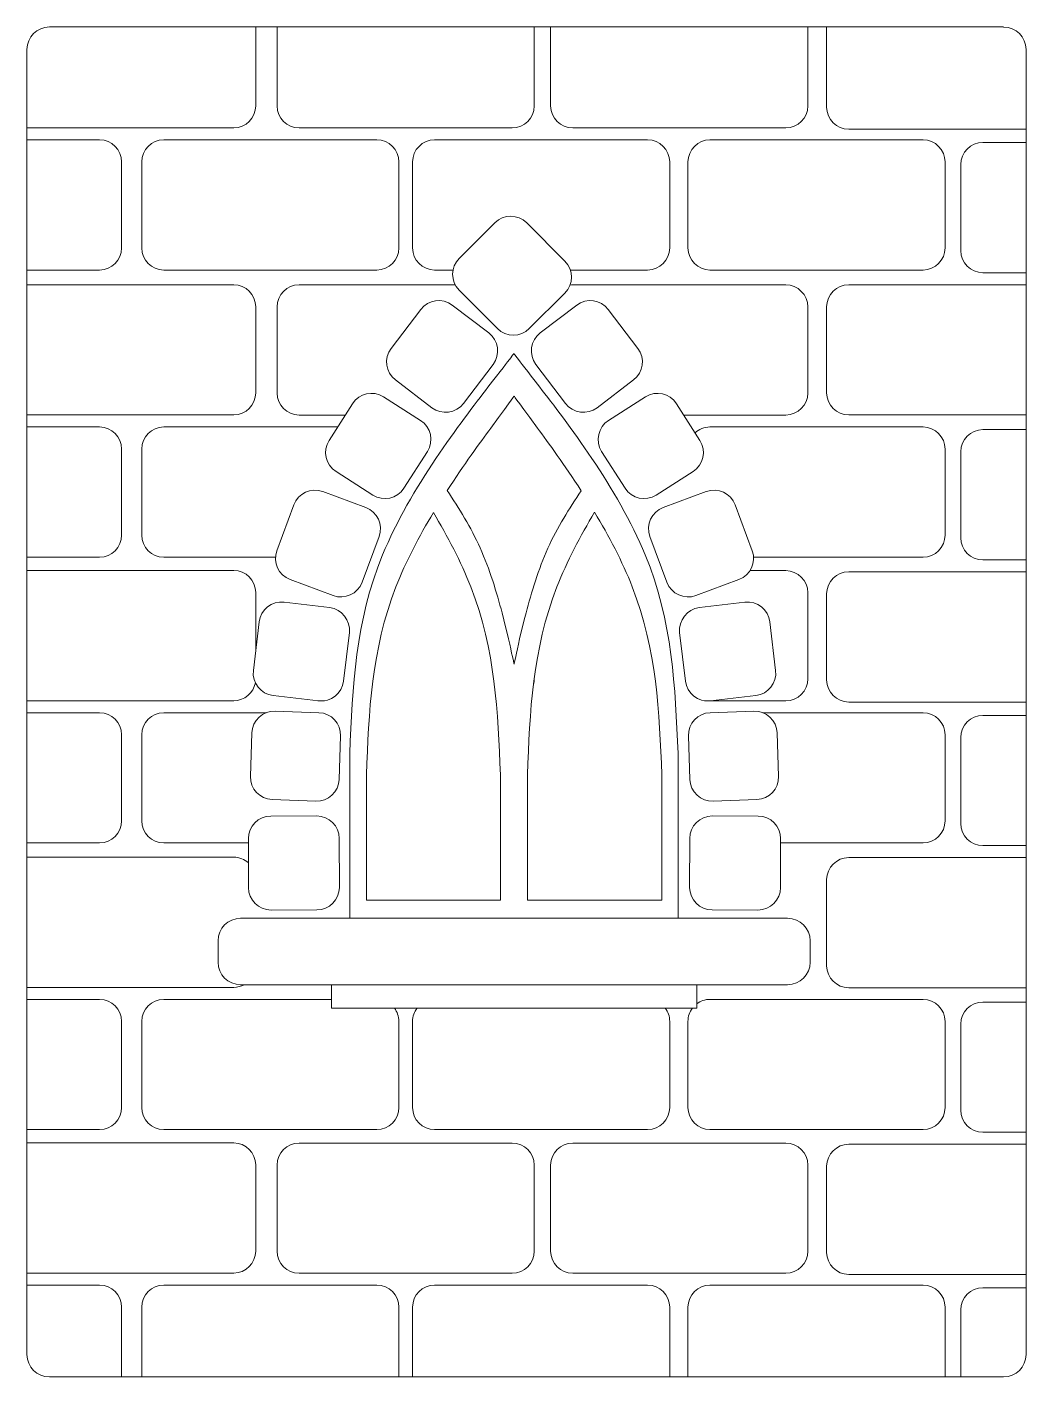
# Model space of a CAD drawing. Header units: millimetres. Extents: x -1420 to -489, y -454 to 898.
# Drawn here: x -770.2 to -548.1, y 289 to 589 of the extents above; entities that cross this region are included whole.
import ezdxf

# ---------------------------------------------------------------- set-up
doc = ezdxf.new("R2010")
doc.units = ezdxf.units.MM
doc.header["$MEASUREMENT"] = 0
doc.layers.add('Layer 1', color=7, linetype='Continuous')

msp = doc.modelspace()

# ---------------------------------------------------------------- linework, layer by layer
at = {"layer": 'Layer 1', "color": 1, "lineweight": 20}
for points, knots in [([(-553.1472, 588.9537), (-553.1472, 588.9537), (-765.1605, 588.9537), (-765.1605, 588.9537), (-765.1605, 588.9537), (-767.9143, 588.9537), (-770.1605, 586.7075), (-770.1605, 583.9537), (-770.1605, 583.9537), (-770.1605, 583.9537), (-770.1605, 293.9537), (-770.1605, 293.9537), (-770.1605, 293.9537), (-770.1605, 291.1998), (-767.9144, 288.9537), (-765.1605, 288.9537), (-765.1605, 288.9537), (-765.1605, 288.9537), (-553.1472, 288.9537), (-553.1472, 288.9537), (-553.1472, 288.9537), (-550.3933, 288.9537), (-548.1472, 291.1998), (-548.1472, 293.9537), (-548.1472, 293.9537), (-548.1472, 293.9537), (-548.1472, 583.9537), (-548.1472, 583.9537), (-548.1472, 583.9537), (-548.1472, 586.7076), (-550.3933, 588.9537), (-553.1472, 588.9537)], [0, 0, 0, 0, 0.11111111, 0.11111111, 0.11111111, 0.11111111, 0.22222222, 0.22222222, 0.22222222, 0.22222222, 0.33333333, 0.33333333, 0.33333333, 0.33333333, 0.44444444, 0.44444444, 0.44444444, 0.44444444, 0.55555556, 0.55555556, 0.55555556, 0.55555556, 0.66666667, 0.66666667, 0.66666667, 0.66666667, 0.77777778, 0.77777778, 0.77777778, 0.77777778, 1, 1, 1, 1]), ([(-676.7655, 485.9738), (-673.0925, 491.6522), (-669.5207, 496.5201), (-667.0873, 499.8364), (-667.0873, 499.8364), (-661.8855, 506.9257), (-661.8854, 506.9257), (-661.8854, 506.9257)], [0, 0, 0, 0, 0.33333333, 0.33333333, 0.33333333, 0.33333333, 1, 1, 1, 1]), ([(-647.0114, 485.915), (-650.6977, 491.6186), (-654.2858, 496.5087), (-656.7276, 499.8364), (-656.7276, 499.8364), (-661.9294, 506.9257), (-661.9295, 506.9257), (-661.9295, 506.9257)], [0, 0, 0, 0, 0.33333333, 0.33333333, 0.33333333, 0.33333333, 1, 1, 1, 1]), ([(-676.7654, 485.9738), (-674.1539, 481.9131), (-671.5422, 477.8524), (-669.4427, 473.1763), (-669.4427, 473.1763), (-667.3432, 468.5001), (-665.7557, 463.2083), (-664.5869, 458.7986), (-664.5869, 458.7986), (-663.4181, 454.3889), (-662.6679, 450.861), (-662.2929, 449.0971), (-662.2929, 449.0971), (-661.9178, 447.3332), (-661.9178, 447.3334), (-661.9178, 447.3334)], [0, 0, 0, 0, 0.2, 0.2, 0.2, 0.2, 0.4, 0.4, 0.4, 0.4, 0.6, 0.6, 0.6, 0.6, 1, 1, 1, 1]), ([(-647.0115, 485.915), (-649.6426, 481.8739), (-652.2738, 477.8328), (-654.3831, 473.1665), (-654.3831, 473.1665), (-656.4924, 468.5001), (-658.0799, 463.2083), (-659.2487, 458.7986), (-659.2487, 458.7986), (-660.4175, 454.3889), (-661.1677, 450.861), (-661.5427, 449.0971), (-661.5427, 449.0971), (-661.9178, 447.3332), (-661.9178, 447.3334), (-661.9178, 447.3334)], [0, 0, 0, 0, 0.2, 0.2, 0.2, 0.2, 0.4, 0.4, 0.4, 0.4, 0.6, 0.6, 0.6, 0.6, 1, 1, 1, 1]), ([(-694.735, 422.7357), (-694.1889, 436.6203), (-693.6427, 450.5048), (-688.1678, 464.5365), (-688.1678, 464.5365), (-685.9695, 470.1704), (-682.9766, 475.8281), (-679.845, 481.041)], [0, 0, 0, 0, 0.33333333, 0.33333333, 0.33333333, 0.33333333, 1, 1, 1, 1]), ([(-664.955, 422.7357), (-665.5011, 436.6203), (-666.0473, 450.5048), (-671.5222, 464.5365), (-671.5222, 464.5365), (-673.7205, 470.1704), (-676.7134, 475.8281), (-679.845, 481.041)], [0, 0, 0, 0, 0.33333333, 0.33333333, 0.33333333, 0.33333333, 1, 1, 1, 1]), ([(-658.955, 422.7357), (-658.4089, 436.6203), (-657.8627, 450.5048), (-652.3878, 464.5365), (-652.3878, 464.5365), (-650.1784, 470.1989), (-647.1663, 475.8854), (-644.0174, 481.1201)], [0, 0, 0, 0, 0.33333333, 0.33333333, 0.33333333, 0.33333333, 1, 1, 1, 1]), ([(-629.0799, 422.7357), (-629.626, 436.6203), (-630.1722, 450.5048), (-635.6471, 464.5365), (-635.6471, 464.5365), (-637.8564, 470.1989), (-640.8685, 475.8855), (-644.0174, 481.1201)], [0, 0, 0, 0, 0.33333333, 0.33333333, 0.33333333, 0.33333333, 1, 1, 1, 1])]:
    msp.add_open_spline(points, degree=3, knots=knots, dxfattribs=at)
at = {"layer": 'Layer 1', "lineweight": 20}
for points, knots in [([(-719.3271, 588.9536), (-719.3271, 588.9536), (-719.3271, 571.445), (-719.3271, 571.445), (-719.3271, 571.445), (-719.3271, 568.7462), (-721.5283, 566.545), (-724.2271, 566.545), (-724.2271, 566.545), (-724.2271, 566.545), (-770.1605, 566.545), (-770.1605, 566.545)], [0, 0, 0, 0, 0.25, 0.25, 0.25, 0.25, 0.5, 0.5, 0.5, 0.5, 1, 1, 1, 1]), ([(-657.4425, 588.9536), (-657.4425, 588.9536), (-657.4424, 571.4186), (-657.4424, 571.4186), (-657.4424, 571.4186), (-657.4424, 568.7198), (-659.6436, 566.5186), (-662.3424, 566.5186), (-662.3424, 566.5186), (-662.3424, 566.5186), (-709.6924, 566.5186), (-709.6924, 566.5186), (-709.6924, 566.5186), (-712.3912, 566.5186), (-714.5923, 568.7197), (-714.5924, 571.4185), (-714.5924, 571.4185), (-714.5924, 571.4185), (-714.5924, 588.9536), (-714.5924, 588.9536)], [0, 0, 0, 0, 0.16666667, 0.16666667, 0.16666667, 0.16666667, 0.33333333, 0.33333333, 0.33333333, 0.33333333, 0.5, 0.5, 0.5, 0.5, 0.66666667, 0.66666667, 0.66666667, 0.66666667, 1, 1, 1, 1]), ([(-596.6425, 588.9536), (-596.6425, 588.9536), (-596.6424, 571.4186), (-596.6424, 571.4186), (-596.6424, 571.4186), (-596.6424, 568.7198), (-598.8436, 566.5186), (-601.5424, 566.5186), (-601.5424, 566.5186), (-601.5424, 566.5186), (-648.8924, 566.5186), (-648.8924, 566.5186), (-648.8924, 566.5186), (-651.5912, 566.5186), (-653.7923, 568.7197), (-653.7924, 571.4185), (-653.7924, 571.4185), (-653.7924, 571.4185), (-653.7924, 588.9536), (-653.7924, 588.9536)], [0, 0, 0, 0, 0.16666667, 0.16666667, 0.16666667, 0.16666667, 0.33333333, 0.33333333, 0.33333333, 0.33333333, 0.5, 0.5, 0.5, 0.5, 0.66666667, 0.66666667, 0.66666667, 0.66666667, 1, 1, 1, 1]), ([(-548.1472, 566.2512), (-548.1472, 566.2512), (-587.5507, 566.2513), (-587.5507, 566.2513), (-587.5507, 566.2513), (-590.2495, 566.2513), (-592.4506, 568.4524), (-592.4507, 571.1512), (-592.4507, 571.1512), (-592.4507, 571.1512), (-592.4507, 588.9537), (-592.4507, 588.9537)], [0, 0, 0, 0, 0.25, 0.25, 0.25, 0.25, 0.5, 0.5, 0.5, 0.5, 1, 1, 1, 1]), ([(-770.1605, 563.8728), (-770.1605, 563.8728), (-754.0271, 563.8728), (-754.0271, 563.8728), (-754.0271, 563.8728), (-751.3283, 563.8728), (-749.1271, 561.6716), (-749.1271, 558.9728), (-749.1271, 558.9728), (-749.1271, 558.9728), (-749.1271, 539.845), (-749.1271, 539.845), (-749.1271, 539.845), (-749.1271, 537.1462), (-751.3283, 534.945), (-754.0271, 534.945), (-754.0271, 534.945), (-754.0271, 534.945), (-770.1605, 534.945), (-770.1605, 534.945)], [0, 0, 0, 0, 0.16666667, 0.16666667, 0.16666667, 0.16666667, 0.33333333, 0.33333333, 0.33333333, 0.33333333, 0.5, 0.5, 0.5, 0.5, 0.66666667, 0.66666667, 0.66666667, 0.66666667, 1, 1, 1, 1]), ([(-739.7771, 563.8728), (-739.7771, 563.8728), (-692.4271, 563.8728), (-692.4271, 563.8728), (-692.4271, 563.8728), (-689.7283, 563.8728), (-687.5271, 561.6716), (-687.5271, 558.9728), (-687.5271, 558.9728), (-687.5271, 558.9728), (-687.5271, 539.845), (-687.5271, 539.845), (-687.5271, 539.845), (-687.5271, 537.1462), (-689.7283, 534.945), (-692.4271, 534.945), (-692.4271, 534.945), (-692.4271, 534.945), (-739.7771, 534.945), (-739.7771, 534.945), (-739.7771, 534.945), (-742.4759, 534.945), (-744.677, 537.1461), (-744.6771, 539.8449), (-744.6771, 539.8449), (-744.6771, 539.8449), (-744.6771, 558.9728), (-744.6771, 558.9728), (-744.6771, 558.9728), (-744.6771, 561.6716), (-742.4759, 563.8728), (-739.7771, 563.8728)], [0, 0, 0, 0, 0.11111111, 0.11111111, 0.11111111, 0.11111111, 0.22222222, 0.22222222, 0.22222222, 0.22222222, 0.33333333, 0.33333333, 0.33333333, 0.33333333, 0.44444444, 0.44444444, 0.44444444, 0.44444444, 0.55555556, 0.55555556, 0.55555556, 0.55555556, 0.66666667, 0.66666667, 0.66666667, 0.66666667, 0.77777778, 0.77777778, 0.77777778, 0.77777778, 1, 1, 1, 1]), ([(-649.4, 534.945), (-649.4, 534.945), (-632.2271, 534.945), (-632.2271, 534.945), (-632.2271, 534.945), (-629.5283, 534.945), (-627.3271, 537.1462), (-627.3271, 539.845), (-627.3271, 539.845), (-627.3271, 539.845), (-627.3271, 558.9728), (-627.3271, 558.9728), (-627.3271, 558.9728), (-627.3271, 561.6716), (-629.5283, 563.8728), (-632.2271, 563.8728), (-632.2271, 563.8728), (-632.2271, 563.8728), (-679.5771, 563.8728), (-679.5771, 563.8728), (-679.5771, 563.8728), (-682.2759, 563.8728), (-684.4771, 561.6716), (-684.4771, 558.9728), (-684.4771, 558.9728), (-684.4771, 558.9728), (-684.4771, 539.8449), (-684.4771, 539.8449), (-684.4771, 539.8449), (-684.477, 537.1461), (-682.2759, 534.945), (-679.5771, 534.945), (-679.5771, 534.945), (-679.5771, 534.945), (-675.4779, 534.945), (-675.4779, 534.945)], [0, 0, 0, 0, 0.1, 0.1, 0.1, 0.1, 0.2, 0.2, 0.2, 0.2, 0.3, 0.3, 0.3, 0.3, 0.4, 0.4, 0.4, 0.4, 0.5, 0.5, 0.5, 0.5, 0.6, 0.6, 0.6, 0.6, 0.7, 0.7, 0.7, 0.7, 0.8, 0.8, 0.8, 0.8, 1, 1, 1, 1]), ([(-618.3771, 563.8728), (-618.3771, 563.8728), (-571.0271, 563.8728), (-571.0271, 563.8728), (-571.0271, 563.8728), (-568.3283, 563.8728), (-566.1271, 561.6716), (-566.1271, 558.9728), (-566.1271, 558.9728), (-566.1271, 558.9728), (-566.1271, 539.845), (-566.1271, 539.845), (-566.1271, 539.845), (-566.1271, 537.1462), (-568.3283, 534.945), (-571.0271, 534.945), (-571.0271, 534.945), (-571.0271, 534.945), (-618.3771, 534.945), (-618.3771, 534.945), (-618.3771, 534.945), (-621.0759, 534.945), (-623.277, 537.1461), (-623.2771, 539.8449), (-623.2771, 539.8449), (-623.2771, 539.8449), (-623.2771, 558.9728), (-623.2771, 558.9728), (-623.2771, 558.9728), (-623.2771, 561.6716), (-621.0759, 563.8728), (-618.3771, 563.8728)], [0, 0, 0, 0, 0.11111111, 0.11111111, 0.11111111, 0.11111111, 0.22222222, 0.22222222, 0.22222222, 0.22222222, 0.33333333, 0.33333333, 0.33333333, 0.33333333, 0.44444444, 0.44444444, 0.44444444, 0.44444444, 0.55555556, 0.55555556, 0.55555556, 0.55555556, 0.66666667, 0.66666667, 0.66666667, 0.66666667, 0.77777778, 0.77777778, 0.77777778, 0.77777778, 1, 1, 1, 1]), ([(-548.1472, 563.2791), (-548.1472, 563.2791), (-557.7507, 563.2791), (-557.7507, 563.2791), (-557.7507, 563.2791), (-560.4495, 563.2791), (-562.6507, 561.0779), (-562.6507, 558.3791), (-562.6507, 558.3791), (-562.6507, 558.3791), (-562.6507, 539.2512), (-562.6507, 539.2512), (-562.6507, 539.2512), (-562.6506, 536.5524), (-560.4495, 534.3513), (-557.7507, 534.3513), (-557.7507, 534.3513), (-557.7507, 534.3513), (-548.1472, 534.3513), (-548.1472, 534.3513)], [0, 0, 0, 0, 0.16666667, 0.16666667, 0.16666667, 0.16666667, 0.33333333, 0.33333333, 0.33333333, 0.33333333, 0.5, 0.5, 0.5, 0.5, 0.66666667, 0.66666667, 0.66666667, 0.66666667, 1, 1, 1, 1]), ([(-658.5339, 521.9329), (-658.5339, 521.9329), (-650.6137, 529.8331), (-650.6137, 529.8331), (-650.6137, 529.8331), (-648.6639, 531.7779), (-648.6599, 534.9543), (-650.6047, 536.9041), (-650.6047, 536.9041), (-650.6047, 536.9041), (-659.1108, 545.4319), (-659.1108, 545.4319), (-659.1108, 545.4319), (-661.0556, 547.3817), (-664.2322, 547.3857), (-666.1819, 545.4408), (-666.1819, 545.4408), (-666.1819, 545.4408), (-674.1021, 537.5406), (-674.1021, 537.5406), (-674.1021, 537.5406), (-676.0518, 535.5958), (-676.0558, 532.4194), (-674.111, 530.4696), (-674.111, 530.4696), (-674.111, 530.4696), (-665.6049, 521.9418), (-665.6049, 521.9418), (-665.6049, 521.9418), (-663.6601, 519.992), (-660.4837, 519.9881), (-658.5339, 521.9329)], [0, 0, 0, 0, 0.11111111, 0.11111111, 0.11111111, 0.11111111, 0.22222222, 0.22222222, 0.22222222, 0.22222222, 0.33333333, 0.33333333, 0.33333333, 0.33333333, 0.44444444, 0.44444444, 0.44444444, 0.44444444, 0.55555556, 0.55555556, 0.55555556, 0.55555556, 0.66666667, 0.66666667, 0.66666667, 0.66666667, 0.77777778, 0.77777778, 0.77777778, 0.77777778, 1, 1, 1, 1]), ([(-770.1605, 531.6728), (-770.1605, 531.6728), (-724.2271, 531.6728), (-724.2271, 531.6728), (-724.2271, 531.6728), (-721.5283, 531.6728), (-719.3271, 529.4716), (-719.3271, 526.7728), (-719.3271, 526.7728), (-719.3271, 526.7728), (-719.3271, 507.645), (-719.3271, 507.645), (-719.3271, 507.645), (-719.3271, 504.9462), (-721.5283, 502.745), (-724.2271, 502.745), (-724.2271, 502.745), (-724.2271, 502.745), (-770.1605, 502.745), (-770.1605, 502.745)], [0, 0, 0, 0, 0.16666667, 0.16666667, 0.16666667, 0.16666667, 0.33333333, 0.33333333, 0.33333333, 0.33333333, 0.5, 0.5, 0.5, 0.5, 0.66666667, 0.66666667, 0.66666667, 0.66666667, 1, 1, 1, 1]), ([(-674.982, 531.6464), (-674.982, 531.6464), (-709.6924, 531.6464), (-709.6924, 531.6464), (-709.6924, 531.6464), (-712.3912, 531.6464), (-714.5924, 529.4452), (-714.5924, 526.7464), (-714.5924, 526.7464), (-714.5924, 526.7464), (-714.5924, 507.6185), (-714.5924, 507.6185), (-714.5924, 507.6185), (-714.5923, 504.9197), (-712.3912, 502.7186), (-709.6924, 502.7186), (-709.6924, 502.7186), (-709.6924, 502.7186), (-699.4234, 502.7186), (-699.4234, 502.7186)], [0, 0, 0, 0, 0.16666667, 0.16666667, 0.16666667, 0.16666667, 0.33333333, 0.33333333, 0.33333333, 0.33333333, 0.5, 0.5, 0.5, 0.5, 0.66666667, 0.66666667, 0.66666667, 0.66666667, 1, 1, 1, 1]), ([(-624.2164, 502.7186), (-624.2164, 502.7186), (-601.5424, 502.7186), (-601.5424, 502.7186), (-601.5424, 502.7186), (-598.8436, 502.7186), (-596.6424, 504.9198), (-596.6424, 507.6186), (-596.6424, 507.6186), (-596.6424, 507.6186), (-596.6424, 526.7464), (-596.6424, 526.7464), (-596.6424, 526.7464), (-596.6424, 529.4452), (-598.8436, 531.6464), (-601.5424, 531.6464), (-601.5424, 531.6464), (-601.5424, 531.6464), (-648.8924, 531.6464), (-648.8924, 531.6464), (-648.8924, 531.6464), (-649.0864, 531.6464), (-649.2779, 531.635), (-649.4661, 531.6129)], [0, 0, 0, 0, 0.14285714, 0.14285714, 0.14285714, 0.14285714, 0.28571429, 0.28571429, 0.28571429, 0.28571429, 0.42857143, 0.42857143, 0.42857143, 0.42857143, 0.57142857, 0.57142857, 0.57142857, 0.57142857, 0.71428571, 0.71428571, 0.71428571, 0.71428571, 1, 1, 1, 1]), ([(-548.1472, 531.6791), (-548.1472, 531.6791), (-587.5507, 531.6791), (-587.5507, 531.6791), (-587.5507, 531.6791), (-590.2495, 531.6791), (-592.4507, 529.4779), (-592.4507, 526.7791), (-592.4507, 526.7791), (-592.4507, 526.7791), (-592.4507, 507.6512), (-592.4507, 507.6512), (-592.4507, 507.6512), (-592.4506, 504.9524), (-590.2495, 502.7513), (-587.5507, 502.7513), (-587.5507, 502.7513), (-587.5507, 502.7513), (-548.1472, 502.7513), (-548.1472, 502.7513)], [0, 0, 0, 0, 0.16666667, 0.16666667, 0.16666667, 0.16666667, 0.33333333, 0.33333333, 0.33333333, 0.33333333, 0.5, 0.5, 0.5, 0.5, 0.66666667, 0.66666667, 0.66666667, 0.66666667, 1, 1, 1, 1]), ([(-666.5854, 513.9698), (-666.5854, 513.9698), (-673.1624, 505.3153), (-673.1624, 505.3153), (-673.1624, 505.3153), (-674.8287, 503.1227), (-677.9759, 502.6935), (-680.1686, 504.3598), (-680.1686, 504.3598), (-680.1686, 504.3598), (-688.2844, 510.5274), (-688.2844, 510.5274), (-688.2844, 510.5274), (-690.477, 512.1937), (-690.9063, 515.341), (-689.24, 517.5336), (-689.24, 517.5336), (-689.24, 517.5336), (-682.6631, 526.188), (-682.6631, 526.188), (-682.6631, 526.188), (-680.9968, 528.3807), (-677.8494, 528.81), (-675.6568, 527.1436), (-675.6568, 527.1436), (-675.6568, 527.1436), (-667.541, 520.9759), (-667.541, 520.9759), (-667.541, 520.9759), (-665.3485, 519.3096), (-664.9192, 516.1624), (-666.5854, 513.9698)], [0, 0, 0, 0, 0.11111111, 0.11111111, 0.11111111, 0.11111111, 0.22222222, 0.22222222, 0.22222222, 0.22222222, 0.33333333, 0.33333333, 0.33333333, 0.33333333, 0.44444444, 0.44444444, 0.44444444, 0.44444444, 0.55555556, 0.55555556, 0.55555556, 0.55555556, 0.66666667, 0.66666667, 0.66666667, 0.66666667, 0.77777778, 0.77777778, 0.77777778, 0.77777778, 1, 1, 1, 1]), ([(-657.0542, 513.9698), (-657.0542, 513.9698), (-650.4772, 505.3153), (-650.4772, 505.3153), (-650.4772, 505.3153), (-648.8109, 503.1227), (-645.6637, 502.6935), (-643.471, 504.3598), (-643.471, 504.3598), (-643.471, 504.3598), (-635.3552, 510.5274), (-635.3552, 510.5274), (-635.3552, 510.5274), (-633.1626, 512.1937), (-632.7333, 515.341), (-634.3996, 517.5336), (-634.3996, 517.5336), (-634.3996, 517.5336), (-640.9765, 526.188), (-640.9765, 526.188), (-640.9765, 526.188), (-642.6428, 528.3807), (-645.7902, 528.81), (-647.9828, 527.1436), (-647.9828, 527.1436), (-647.9828, 527.1436), (-656.0986, 520.9759), (-656.0986, 520.9759), (-656.0986, 520.9759), (-658.2911, 519.3096), (-658.7204, 516.1624), (-657.0542, 513.9698)], [0, 0, 0, 0, 0.11111111, 0.11111111, 0.11111111, 0.11111111, 0.22222222, 0.22222222, 0.22222222, 0.22222222, 0.33333333, 0.33333333, 0.33333333, 0.33333333, 0.44444444, 0.44444444, 0.44444444, 0.44444444, 0.55555556, 0.55555556, 0.55555556, 0.55555556, 0.66666667, 0.66666667, 0.66666667, 0.66666667, 0.77777778, 0.77777778, 0.77777778, 0.77777778, 1, 1, 1, 1]), ([(-698.43, 427.5346), (-697.8232, 442.1905), (-697.2163, 456.8464), (-691.1331, 471.6576), (-691.1331, 471.6576), (-685.0499, 486.4689), (-673.4901, 501.4354), (-667.7103, 508.9186), (-667.7103, 508.9186), (-661.9305, 516.4018), (-661.9305, 516.4018), (-661.9305, 516.4018)], [0, 0, 0, 0, 0.25, 0.25, 0.25, 0.25, 0.5, 0.5, 0.5, 0.5, 1, 1, 1, 1]), ([(-625.4799, 427.5346), (-626.0867, 442.1905), (-626.6936, 456.8464), (-632.7768, 471.6576), (-632.7768, 471.6576), (-638.86, 486.4689), (-650.4198, 501.4354), (-656.1996, 508.9186), (-656.1996, 508.9186), (-661.9794, 516.4018), (-661.9794, 516.4018), (-661.9794, 516.4018)], [0, 0, 0, 0, 0.25, 0.25, 0.25, 0.25, 0.5, 0.5, 0.5, 0.5, 1, 1, 1, 1]), ([(-681.186, 494.6339), (-681.186, 494.6339), (-686.3833, 486.4774), (-686.3833, 486.4774), (-686.3833, 486.4774), (-687.8632, 484.1549), (-690.9644, 483.4676), (-693.2869, 484.9475), (-693.2869, 484.9475), (-693.2869, 484.9475), (-701.4883, 490.1734), (-701.4883, 490.1734), (-701.4883, 490.1734), (-703.8108, 491.6533), (-704.498, 494.7546), (-703.0181, 497.077), (-703.0181, 497.077), (-703.0181, 497.077), (-697.8209, 505.2334), (-697.8209, 505.2334), (-697.8209, 505.2334), (-696.3411, 507.5559), (-693.2398, 508.2432), (-690.9173, 506.7633), (-690.9173, 506.7633), (-690.9173, 506.7633), (-682.7159, 501.5374), (-682.7159, 501.5374), (-682.7159, 501.5374), (-680.3935, 500.0575), (-679.7062, 496.9564), (-681.186, 494.6339)], [0, 0, 0, 0, 0.11111111, 0.11111111, 0.11111111, 0.11111111, 0.22222222, 0.22222222, 0.22222222, 0.22222222, 0.33333333, 0.33333333, 0.33333333, 0.33333333, 0.44444444, 0.44444444, 0.44444444, 0.44444444, 0.55555556, 0.55555556, 0.55555556, 0.55555556, 0.66666667, 0.66666667, 0.66666667, 0.66666667, 0.77777778, 0.77777778, 0.77777778, 0.77777778, 1, 1, 1, 1]), ([(-642.4536, 494.6339), (-642.4536, 494.6339), (-637.2563, 486.4774), (-637.2563, 486.4774), (-637.2563, 486.4774), (-635.7764, 484.1549), (-632.6752, 483.4676), (-630.3527, 484.9475), (-630.3527, 484.9475), (-630.3527, 484.9475), (-622.1513, 490.1734), (-622.1513, 490.1734), (-622.1513, 490.1734), (-619.8288, 491.6533), (-619.1416, 494.7546), (-620.6215, 497.077), (-620.6215, 497.077), (-620.6215, 497.077), (-625.8187, 505.2334), (-625.8187, 505.2334), (-625.8187, 505.2334), (-627.2985, 507.5559), (-630.3998, 508.2432), (-632.7223, 506.7633), (-632.7223, 506.7633), (-632.7223, 506.7633), (-640.9237, 501.5374), (-640.9237, 501.5374), (-640.9237, 501.5374), (-643.2461, 500.0575), (-643.9334, 496.9564), (-642.4536, 494.6339)], [0, 0, 0, 0, 0.11111111, 0.11111111, 0.11111111, 0.11111111, 0.22222222, 0.22222222, 0.22222222, 0.22222222, 0.33333333, 0.33333333, 0.33333333, 0.33333333, 0.44444444, 0.44444444, 0.44444444, 0.44444444, 0.55555556, 0.55555556, 0.55555556, 0.55555556, 0.66666667, 0.66666667, 0.66666667, 0.66666667, 0.77777778, 0.77777778, 0.77777778, 0.77777778, 1, 1, 1, 1]), ([(-770.1605, 500.0728), (-770.1605, 500.0728), (-754.0271, 500.0728), (-754.0271, 500.0728), (-754.0271, 500.0728), (-751.3283, 500.0728), (-749.1271, 497.8716), (-749.1271, 495.1728), (-749.1271, 495.1728), (-749.1271, 495.1728), (-749.1271, 476.045), (-749.1271, 476.045), (-749.1271, 476.045), (-749.1271, 473.3462), (-751.3283, 471.145), (-754.0271, 471.145), (-754.0271, 471.145), (-754.0271, 471.145), (-770.1605, 471.145), (-770.1605, 471.145)], [0, 0, 0, 0, 0.16666667, 0.16666667, 0.16666667, 0.16666667, 0.33333333, 0.33333333, 0.33333333, 0.33333333, 0.5, 0.5, 0.5, 0.5, 0.66666667, 0.66666667, 0.66666667, 0.66666667, 1, 1, 1, 1]), ([(-701.1092, 500.0728), (-701.1092, 500.0728), (-739.7771, 500.0728), (-739.7771, 500.0728), (-739.7771, 500.0728), (-742.4759, 500.0728), (-744.6771, 497.8716), (-744.6771, 495.1728), (-744.6771, 495.1728), (-744.6771, 495.1728), (-744.6771, 476.0449), (-744.6771, 476.0449), (-744.6771, 476.0449), (-744.677, 473.3461), (-742.4759, 471.145), (-739.7771, 471.145), (-739.7771, 471.145), (-739.7771, 471.145), (-714.9453, 471.145), (-714.9453, 471.145)], [0, 0, 0, 0, 0.16666667, 0.16666667, 0.16666667, 0.16666667, 0.33333333, 0.33333333, 0.33333333, 0.33333333, 0.5, 0.5, 0.5, 0.5, 0.66666667, 0.66666667, 0.66666667, 0.66666667, 1, 1, 1, 1]), ([(-608.6944, 471.145), (-608.6944, 471.145), (-571.0271, 471.145), (-571.0271, 471.145), (-571.0271, 471.145), (-568.3283, 471.145), (-566.1271, 473.3462), (-566.1271, 476.045), (-566.1271, 476.045), (-566.1271, 476.045), (-566.1271, 495.1728), (-566.1271, 495.1728), (-566.1271, 495.1728), (-566.1271, 497.8716), (-568.3283, 500.0728), (-571.0271, 500.0728), (-571.0271, 500.0728), (-571.0271, 500.0728), (-618.3771, 500.0728), (-618.3771, 500.0728), (-618.3771, 500.0728), (-619.6571, 500.0728), (-620.8253, 499.5775), (-621.6996, 498.769)], [0, 0, 0, 0, 0.14285714, 0.14285714, 0.14285714, 0.14285714, 0.28571429, 0.28571429, 0.28571429, 0.28571429, 0.42857143, 0.42857143, 0.42857143, 0.42857143, 0.57142857, 0.57142857, 0.57142857, 0.57142857, 0.71428571, 0.71428571, 0.71428571, 0.71428571, 1, 1, 1, 1]), ([(-548.1472, 499.4791), (-548.1472, 499.4791), (-557.7507, 499.4791), (-557.7507, 499.4791), (-557.7507, 499.4791), (-560.4495, 499.4791), (-562.6507, 497.2779), (-562.6507, 494.5791), (-562.6507, 494.5791), (-562.6507, 494.5791), (-562.6507, 475.4512), (-562.6507, 475.4512), (-562.6507, 475.4512), (-562.6506, 472.7524), (-560.4495, 470.5513), (-557.7507, 470.5513), (-557.7507, 470.5513), (-557.7507, 470.5513), (-548.1472, 470.5513), (-548.1472, 470.5513)], [0, 0, 0, 0, 0.16666667, 0.16666667, 0.16666667, 0.16666667, 0.33333333, 0.33333333, 0.33333333, 0.33333333, 0.5, 0.5, 0.5, 0.5, 0.66666667, 0.66666667, 0.66666667, 0.66666667, 1, 1, 1, 1]), ([(-691.931, 475.7477), (-691.931, 475.7477), (-695.7083, 465.5551), (-695.7083, 465.5551), (-695.7083, 465.5551), (-696.6653, 462.9728), (-699.5518, 461.6473), (-702.1342, 462.6043), (-702.1342, 462.6043), (-702.1342, 462.6043), (-711.6924, 466.1464), (-711.6924, 466.1464), (-711.6924, 466.1464), (-714.2747, 467.1034), (-715.6003, 469.99), (-714.6433, 472.5723), (-714.6433, 472.5723), (-714.6433, 472.5723), (-710.8661, 482.7648), (-710.8661, 482.7648), (-710.8661, 482.7648), (-709.9091, 485.3472), (-707.0224, 486.6728), (-704.4401, 485.7158), (-704.4401, 485.7158), (-704.4401, 485.7158), (-694.8819, 482.1735), (-694.8819, 482.1735), (-694.8819, 482.1735), (-692.2997, 481.2165), (-690.9741, 478.33), (-691.931, 475.7477)], [0, 0, 0, 0, 0.11111111, 0.11111111, 0.11111111, 0.11111111, 0.22222222, 0.22222222, 0.22222222, 0.22222222, 0.33333333, 0.33333333, 0.33333333, 0.33333333, 0.44444444, 0.44444444, 0.44444444, 0.44444444, 0.55555556, 0.55555556, 0.55555556, 0.55555556, 0.66666667, 0.66666667, 0.66666667, 0.66666667, 0.77777778, 0.77777778, 0.77777778, 0.77777778, 1, 1, 1, 1]), ([(-631.7086, 475.7477), (-631.7086, 475.7477), (-627.9313, 465.5551), (-627.9313, 465.5551), (-627.9313, 465.5551), (-626.9743, 462.9728), (-624.0878, 461.6473), (-621.5054, 462.6043), (-621.5054, 462.6043), (-621.5054, 462.6043), (-611.9472, 466.1464), (-611.9472, 466.1464), (-611.9472, 466.1464), (-609.3649, 467.1034), (-608.0393, 469.99), (-608.9963, 472.5723), (-608.9963, 472.5723), (-608.9963, 472.5723), (-612.7735, 482.7648), (-612.7735, 482.7648), (-612.7735, 482.7648), (-613.7305, 485.3472), (-616.6172, 486.6728), (-619.1995, 485.7158), (-619.1995, 485.7158), (-619.1995, 485.7158), (-628.7577, 482.1735), (-628.7577, 482.1735), (-628.7577, 482.1735), (-631.3399, 481.2165), (-632.6655, 478.33), (-631.7086, 475.7477)], [0, 0, 0, 0, 0.11111111, 0.11111111, 0.11111111, 0.11111111, 0.22222222, 0.22222222, 0.22222222, 0.22222222, 0.33333333, 0.33333333, 0.33333333, 0.33333333, 0.44444444, 0.44444444, 0.44444444, 0.44444444, 0.55555556, 0.55555556, 0.55555556, 0.55555556, 0.66666667, 0.66666667, 0.66666667, 0.66666667, 0.77777778, 0.77777778, 0.77777778, 0.77777778, 1, 1, 1, 1]), ([(-719.3271, 450.3865), (-719.3271, 450.3865), (-719.3271, 463.2728), (-719.3271, 463.2728), (-719.3271, 463.2728), (-719.3271, 465.9716), (-721.5283, 468.1728), (-724.2271, 468.1728), (-724.2271, 468.1728), (-724.2271, 468.1728), (-770.1605, 468.1728), (-770.1605, 468.1728)], [0, 0, 0, 0, 0.25, 0.25, 0.25, 0.25, 0.5, 0.5, 0.5, 0.5, 1, 1, 1, 1]), ([(-619.6032, 439.2186), (-619.6032, 439.2186), (-601.5424, 439.2186), (-601.5424, 439.2186), (-601.5424, 439.2186), (-598.8436, 439.2186), (-596.6424, 441.4198), (-596.6424, 444.1186), (-596.6424, 444.1186), (-596.6424, 444.1186), (-596.6424, 463.2464), (-596.6424, 463.2464), (-596.6424, 463.2464), (-596.6424, 465.9452), (-598.8436, 468.1464), (-601.5424, 468.1464), (-601.5424, 468.1464), (-601.5424, 468.1464), (-609.4731, 468.1463), (-609.4731, 468.1463)], [0, 0, 0, 0, 0.16666667, 0.16666667, 0.16666667, 0.16666667, 0.33333333, 0.33333333, 0.33333333, 0.33333333, 0.5, 0.5, 0.5, 0.5, 0.66666667, 0.66666667, 0.66666667, 0.66666667, 1, 1, 1, 1]), ([(-548.1472, 467.8791), (-548.1472, 467.8791), (-587.5507, 467.8791), (-587.5507, 467.8791), (-587.5507, 467.8791), (-590.2495, 467.8791), (-592.4507, 465.6779), (-592.4507, 462.9791), (-592.4507, 462.9791), (-592.4507, 462.9791), (-592.4507, 443.8512), (-592.4507, 443.8512), (-592.4507, 443.8512), (-592.4506, 441.1524), (-590.2495, 438.9513), (-587.5507, 438.9513), (-587.5507, 438.9513), (-587.5507, 438.9513), (-548.1472, 438.9513), (-548.1472, 438.9513)], [0, 0, 0, 0, 0.16666667, 0.16666667, 0.16666667, 0.16666667, 0.33333333, 0.33333333, 0.33333333, 0.33333333, 0.5, 0.5, 0.5, 0.5, 0.66666667, 0.66666667, 0.66666667, 0.66666667, 1, 1, 1, 1]), ([(-698.5236, 454.3757), (-698.5236, 454.3757), (-699.796, 443.5804), (-699.796, 443.5804), (-699.796, 443.5804), (-700.1184, 440.8455), (-702.6119, 438.8779), (-705.347, 439.2002), (-705.347, 439.2002), (-705.347, 439.2002), (-715.4703, 440.3934), (-715.4703, 440.3934), (-715.4703, 440.3934), (-718.2053, 440.7157), (-720.1731, 443.2093), (-719.8507, 445.9443), (-719.8507, 445.9443), (-719.8507, 445.9443), (-718.5783, 456.7394), (-718.5783, 456.7394), (-718.5783, 456.7394), (-718.256, 459.4745), (-715.7623, 461.4423), (-713.0273, 461.1198), (-713.0273, 461.1198), (-713.0273, 461.1198), (-702.9039, 459.9266), (-702.9039, 459.9266), (-702.9039, 459.9266), (-700.169, 459.6041), (-698.2013, 457.1107), (-698.5236, 454.3757)], [0, 0, 0, 0, 0.11111111, 0.11111111, 0.11111111, 0.11111111, 0.22222222, 0.22222222, 0.22222222, 0.22222222, 0.33333333, 0.33333333, 0.33333333, 0.33333333, 0.44444444, 0.44444444, 0.44444444, 0.44444444, 0.55555556, 0.55555556, 0.55555556, 0.55555556, 0.66666667, 0.66666667, 0.66666667, 0.66666667, 0.77777778, 0.77777778, 0.77777778, 0.77777778, 1, 1, 1, 1]), ([(-625.116, 454.3757), (-625.116, 454.3757), (-623.8436, 443.5804), (-623.8436, 443.5804), (-623.8436, 443.5804), (-623.5212, 440.8455), (-621.0277, 438.8779), (-618.2926, 439.2002), (-618.2926, 439.2002), (-618.2926, 439.2002), (-608.1693, 440.3934), (-608.1693, 440.3934), (-608.1693, 440.3934), (-605.4343, 440.7157), (-603.4665, 443.2093), (-603.7889, 445.9443), (-603.7889, 445.9443), (-603.7889, 445.9443), (-605.0613, 456.7394), (-605.0613, 456.7394), (-605.0613, 456.7394), (-605.3836, 459.4745), (-607.8773, 461.4423), (-610.6123, 461.1198), (-610.6123, 461.1198), (-610.6123, 461.1198), (-620.7357, 459.9266), (-620.7357, 459.9266), (-620.7357, 459.9266), (-623.4706, 459.6041), (-625.4383, 457.1107), (-625.116, 454.3757)], [0, 0, 0, 0, 0.11111111, 0.11111111, 0.11111111, 0.11111111, 0.22222222, 0.22222222, 0.22222222, 0.22222222, 0.33333333, 0.33333333, 0.33333333, 0.33333333, 0.44444444, 0.44444444, 0.44444444, 0.44444444, 0.55555556, 0.55555556, 0.55555556, 0.55555556, 0.66666667, 0.66666667, 0.66666667, 0.66666667, 0.77777778, 0.77777778, 0.77777778, 0.77777778, 1, 1, 1, 1]), ([(-657.612, 442.8401), (-657.5014, 443.2478), (-657.4424, 443.6766), (-657.4424, 444.1186), (-657.4424, 444.1186), (-657.4424, 444.1186), (-657.4424, 444.1743), (-657.4424, 444.1743)], [0, 0, 0, 0, 0.33333333, 0.33333333, 0.33333333, 0.33333333, 1, 1, 1, 1]), ([(-770.1605, 439.245), (-770.1605, 439.245), (-724.2271, 439.245), (-724.2271, 439.245), (-724.2271, 439.245), (-721.8374, 439.245), (-719.8376, 440.9712), (-719.4111, 443.2402)], [0, 0, 0, 0, 0.33333333, 0.33333333, 0.33333333, 0.33333333, 1, 1, 1, 1]), ([(-770.1605, 407.645), (-770.1605, 407.645), (-754.0271, 407.645), (-754.0271, 407.645), (-754.0271, 407.645), (-751.3283, 407.645), (-749.1271, 409.8462), (-749.1271, 412.545), (-749.1271, 412.545), (-749.1271, 412.545), (-749.1271, 431.6728), (-749.1271, 431.6728), (-749.1271, 431.6728), (-749.1271, 434.3716), (-751.3283, 436.5728), (-754.0271, 436.5728), (-754.0271, 436.5728), (-754.0271, 436.5728), (-770.1605, 436.5728), (-770.1605, 436.5728)], [0, 0, 0, 0, 0.16666667, 0.16666667, 0.16666667, 0.16666667, 0.33333333, 0.33333333, 0.33333333, 0.33333333, 0.5, 0.5, 0.5, 0.5, 0.66666667, 0.66666667, 0.66666667, 0.66666667, 1, 1, 1, 1]), ([(-717.0212, 436.5728), (-717.0212, 436.5728), (-739.7771, 436.5728), (-739.7771, 436.5728), (-739.7771, 436.5728), (-742.4759, 436.5728), (-744.6771, 434.3716), (-744.6771, 431.6728), (-744.6771, 431.6728), (-744.6771, 431.6728), (-744.6771, 412.5449), (-744.6771, 412.5449), (-744.6771, 412.5449), (-744.677, 409.8461), (-742.4759, 407.645), (-739.7771, 407.645), (-739.7771, 407.645), (-739.7771, 407.645), (-720.961, 407.645), (-720.961, 407.645)], [0, 0, 0, 0, 0.16666667, 0.16666667, 0.16666667, 0.16666667, 0.33333333, 0.33333333, 0.33333333, 0.33333333, 0.5, 0.5, 0.5, 0.5, 0.66666667, 0.66666667, 0.66666667, 0.66666667, 1, 1, 1, 1]), ([(-700.4636, 431.4107), (-700.4636, 431.4107), (-700.8018, 421.745), (-700.8018, 421.745), (-700.8018, 421.745), (-700.8981, 418.9928), (-703.2213, 416.8265), (-705.9735, 416.9228), (-705.9735, 416.9228), (-705.9735, 416.9228), (-715.6924, 417.2628), (-715.6924, 417.2628), (-715.6924, 417.2628), (-718.4447, 417.3591), (-720.6109, 419.6825), (-720.5145, 422.4346), (-720.5145, 422.4346), (-720.5145, 422.4346), (-720.1764, 432.1002), (-720.1764, 432.1002), (-720.1764, 432.1002), (-720.0802, 434.8524), (-717.7569, 437.0187), (-715.0047, 436.9224), (-715.0047, 436.9224), (-715.0047, 436.9224), (-705.2858, 436.5824), (-705.2858, 436.5824), (-705.2858, 436.5824), (-702.5336, 436.486), (-700.3674, 434.1629), (-700.4636, 431.4107)], [0, 0, 0, 0, 0.11111111, 0.11111111, 0.11111111, 0.11111111, 0.22222222, 0.22222222, 0.22222222, 0.22222222, 0.33333333, 0.33333333, 0.33333333, 0.33333333, 0.44444444, 0.44444444, 0.44444444, 0.44444444, 0.55555556, 0.55555556, 0.55555556, 0.55555556, 0.66666667, 0.66666667, 0.66666667, 0.66666667, 0.77777778, 0.77777778, 0.77777778, 0.77777778, 1, 1, 1, 1]), ([(-623.176, 431.4107), (-623.176, 431.4107), (-622.8378, 421.745), (-622.8378, 421.745), (-622.8378, 421.745), (-622.7415, 418.9928), (-620.4183, 416.8265), (-617.6661, 416.9228), (-617.6661, 416.9228), (-617.6661, 416.9228), (-607.9472, 417.2628), (-607.9472, 417.2628), (-607.9472, 417.2628), (-605.1949, 417.3591), (-603.0287, 419.6825), (-603.1251, 422.4346), (-603.1251, 422.4346), (-603.1251, 422.4346), (-603.4632, 432.1002), (-603.4632, 432.1002), (-603.4632, 432.1002), (-603.5594, 434.8524), (-605.8827, 437.0187), (-608.6349, 436.9224), (-608.6349, 436.9224), (-608.6349, 436.9224), (-618.3538, 436.5824), (-618.3538, 436.5824), (-618.3538, 436.5824), (-621.106, 436.486), (-623.2722, 434.1629), (-623.176, 431.4107)], [0, 0, 0, 0, 0.11111111, 0.11111111, 0.11111111, 0.11111111, 0.22222222, 0.22222222, 0.22222222, 0.22222222, 0.33333333, 0.33333333, 0.33333333, 0.33333333, 0.44444444, 0.44444444, 0.44444444, 0.44444444, 0.55555556, 0.55555556, 0.55555556, 0.55555556, 0.66666667, 0.66666667, 0.66666667, 0.66666667, 0.77777778, 0.77777778, 0.77777778, 0.77777778, 1, 1, 1, 1]), ([(-602.6787, 407.645), (-602.6787, 407.645), (-571.0271, 407.645), (-571.0271, 407.645), (-571.0271, 407.645), (-568.3283, 407.645), (-566.1271, 409.8462), (-566.1271, 412.545), (-566.1271, 412.545), (-566.1271, 412.545), (-566.1271, 431.6728), (-566.1271, 431.6728), (-566.1271, 431.6728), (-566.1271, 434.3716), (-568.3283, 436.5728), (-571.0271, 436.5728), (-571.0271, 436.5728), (-571.0271, 436.5728), (-606.6186, 436.5728), (-606.6186, 436.5728)], [0, 0, 0, 0, 0.16666667, 0.16666667, 0.16666667, 0.16666667, 0.33333333, 0.33333333, 0.33333333, 0.33333333, 0.5, 0.5, 0.5, 0.5, 0.66666667, 0.66666667, 0.66666667, 0.66666667, 1, 1, 1, 1]), ([(-548.1472, 435.9791), (-548.1472, 435.9791), (-557.7507, 435.9791), (-557.7507, 435.9791), (-557.7507, 435.9791), (-560.4495, 435.9791), (-562.6507, 433.7779), (-562.6507, 431.0791), (-562.6507, 431.0791), (-562.6507, 431.0791), (-562.6507, 411.9512), (-562.6507, 411.9512), (-562.6507, 411.9512), (-562.6506, 409.2524), (-560.4495, 407.0513), (-557.7507, 407.0513), (-557.7507, 407.0513), (-557.7507, 407.0513), (-548.1472, 407.0513), (-548.1472, 407.0513)], [0, 0, 0, 0, 0.16666667, 0.16666667, 0.16666667, 0.16666667, 0.33333333, 0.33333333, 0.33333333, 0.33333333, 0.5, 0.5, 0.5, 0.5, 0.66666667, 0.66666667, 0.66666667, 0.66666667, 1, 1, 1, 1]), ([(-700.7698, 408.6354), (-700.7698, 408.6354), (-700.7443, 397.7654), (-700.7443, 397.7654), (-700.7443, 397.7654), (-700.7379, 395.0115), (-702.9787, 392.7603), (-705.7327, 392.7538), (-705.7327, 392.7538), (-705.7327, 392.7538), (-715.9261, 392.7299), (-715.9261, 392.7299), (-715.9261, 392.7299), (-718.68, 392.7235), (-720.9313, 394.9643), (-720.9377, 397.7182), (-720.9377, 397.7182), (-720.9377, 397.7182), (-720.9632, 408.5881), (-720.9632, 408.5881), (-720.9632, 408.5881), (-720.9697, 411.342), (-718.7288, 413.5935), (-715.9748, 413.5998), (-715.9748, 413.5998), (-715.9748, 413.5998), (-705.7814, 413.6236), (-705.7814, 413.6236), (-705.7814, 413.6236), (-703.0276, 413.6299), (-700.7763, 411.3892), (-700.7698, 408.6354)], [0, 0, 0, 0, 0.11111111, 0.11111111, 0.11111111, 0.11111111, 0.22222222, 0.22222222, 0.22222222, 0.22222222, 0.33333333, 0.33333333, 0.33333333, 0.33333333, 0.44444444, 0.44444444, 0.44444444, 0.44444444, 0.55555556, 0.55555556, 0.55555556, 0.55555556, 0.66666667, 0.66666667, 0.66666667, 0.66666667, 0.77777778, 0.77777778, 0.77777778, 0.77777778, 1, 1, 1, 1]), ([(-622.8698, 408.6354), (-622.8698, 408.6354), (-622.8953, 397.7654), (-622.8953, 397.7654), (-622.8953, 397.7654), (-622.9017, 395.0115), (-620.6609, 392.7603), (-617.9069, 392.7538), (-617.9069, 392.7538), (-617.9069, 392.7538), (-607.7135, 392.7299), (-607.7135, 392.7299), (-607.7135, 392.7299), (-604.9596, 392.7235), (-602.7083, 394.9643), (-602.7019, 397.7182), (-602.7019, 397.7182), (-602.7019, 397.7182), (-602.6764, 408.5881), (-602.6764, 408.5881), (-602.6764, 408.5881), (-602.6699, 411.342), (-604.9108, 413.5935), (-607.6648, 413.5998), (-607.6648, 413.5998), (-607.6648, 413.5998), (-617.8582, 413.6236), (-617.8582, 413.6236), (-617.8582, 413.6236), (-620.612, 413.6299), (-622.8633, 411.3892), (-622.8698, 408.6354)], [0, 0, 0, 0, 0.11111111, 0.11111111, 0.11111111, 0.11111111, 0.22222222, 0.22222222, 0.22222222, 0.22222222, 0.33333333, 0.33333333, 0.33333333, 0.33333333, 0.44444444, 0.44444444, 0.44444444, 0.44444444, 0.55555556, 0.55555556, 0.55555556, 0.55555556, 0.66666667, 0.66666667, 0.66666667, 0.66666667, 0.77777778, 0.77777778, 0.77777778, 0.77777778, 1, 1, 1, 1]), ([(-720.9506, 403.211), (-721.8197, 403.9946), (-722.9695, 404.4728), (-724.2271, 404.4728), (-724.2271, 404.4728), (-724.2271, 404.4728), (-770.1605, 404.4728), (-770.1605, 404.4728)], [0, 0, 0, 0, 0.33333333, 0.33333333, 0.33333333, 0.33333333, 1, 1, 1, 1]), ([(-548.1472, 404.3791), (-548.1472, 404.3791), (-587.5507, 404.3791), (-587.5507, 404.3791), (-587.5507, 404.3791), (-590.2495, 404.3791), (-592.4507, 402.1779), (-592.4507, 399.4791), (-592.4507, 399.4791), (-592.4507, 399.4791), (-592.4507, 380.3512), (-592.4507, 380.3512), (-592.4507, 380.3512), (-592.4506, 377.6524), (-590.2495, 375.4513), (-587.5507, 375.4513), (-587.5507, 375.4513), (-587.5507, 375.4513), (-548.1472, 375.4513), (-548.1472, 375.4513)], [0, 0, 0, 0, 0.16666667, 0.16666667, 0.16666667, 0.16666667, 0.33333333, 0.33333333, 0.33333333, 0.33333333, 0.5, 0.5, 0.5, 0.5, 0.66666667, 0.66666667, 0.66666667, 0.66666667, 1, 1, 1, 1]), ([(-722.7006, 390.8871), (-722.7006, 390.8871), (-601.1143, 390.8871), (-601.1143, 390.8871), (-601.1143, 390.8871), (-598.3604, 390.8871), (-596.1143, 388.641), (-596.1143, 385.8871), (-596.1143, 385.8871), (-596.1143, 385.8871), (-596.1143, 381.1259), (-596.1143, 381.1259), (-596.1143, 381.1259), (-596.1143, 378.372), (-598.3604, 376.126), (-601.1143, 376.126), (-601.1143, 376.126), (-601.1143, 376.126), (-722.7006, 376.1259), (-722.7006, 376.1259), (-722.7006, 376.1259), (-725.4545, 376.1259), (-727.7006, 378.372), (-727.7006, 381.1259), (-727.7006, 381.1259), (-727.7006, 381.1259), (-727.7006, 385.8871), (-727.7006, 385.8871), (-727.7006, 385.8871), (-727.7006, 388.641), (-725.4545, 390.8871), (-722.7006, 390.8871)], [0, 0, 0, 0, 0.11111111, 0.11111111, 0.11111111, 0.11111111, 0.22222222, 0.22222222, 0.22222222, 0.22222222, 0.33333333, 0.33333333, 0.33333333, 0.33333333, 0.44444444, 0.44444444, 0.44444444, 0.44444444, 0.55555556, 0.55555556, 0.55555556, 0.55555556, 0.66666667, 0.66666667, 0.66666667, 0.66666667, 0.77777778, 0.77777778, 0.77777778, 0.77777778, 1, 1, 1, 1]), ([(-770.1605, 375.545), (-770.1605, 375.545), (-724.2271, 375.545), (-724.2271, 375.545), (-724.2271, 375.545), (-723.3928, 375.545), (-722.6058, 375.7555), (-721.9169, 376.1259)], [0, 0, 0, 0, 0.33333333, 0.33333333, 0.33333333, 0.33333333, 1, 1, 1, 1]), ([(-770.1605, 372.8728), (-770.1605, 372.8728), (-754.0271, 372.8728), (-754.0271, 372.8728), (-754.0271, 372.8728), (-751.3283, 372.8728), (-749.1271, 370.6716), (-749.1271, 367.9728), (-749.1271, 367.9728), (-749.1271, 367.9728), (-749.1271, 348.845), (-749.1271, 348.845), (-749.1271, 348.845), (-749.1271, 346.1462), (-751.3283, 343.945), (-754.0271, 343.945), (-754.0271, 343.945), (-754.0271, 343.945), (-770.1605, 343.945), (-770.1605, 343.945)], [0, 0, 0, 0, 0.16666667, 0.16666667, 0.16666667, 0.16666667, 0.33333333, 0.33333333, 0.33333333, 0.33333333, 0.5, 0.5, 0.5, 0.5, 0.66666667, 0.66666667, 0.66666667, 0.66666667, 1, 1, 1, 1]), ([(-702.5211, 372.8728), (-702.5211, 372.8728), (-739.7771, 372.8728), (-739.7771, 372.8728), (-739.7771, 372.8728), (-742.4759, 372.8728), (-744.6771, 370.6716), (-744.6771, 367.9728), (-744.6771, 367.9728), (-744.6771, 367.9728), (-744.6771, 348.8449), (-744.6771, 348.8449), (-744.6771, 348.8449), (-744.677, 346.1461), (-742.4759, 343.945), (-739.7771, 343.945), (-739.7771, 343.945), (-739.7771, 343.945), (-692.4271, 343.945), (-692.4271, 343.945), (-692.4271, 343.945), (-689.7283, 343.945), (-687.5271, 346.1462), (-687.5271, 348.845), (-687.5271, 348.845), (-687.5271, 348.845), (-687.5271, 367.9728), (-687.5271, 367.9728), (-687.5271, 367.9728), (-687.5271, 369.0804), (-687.8979, 370.1045), (-688.5217, 370.9266)], [0, 0, 0, 0, 0.11111111, 0.11111111, 0.11111111, 0.11111111, 0.22222222, 0.22222222, 0.22222222, 0.22222222, 0.33333333, 0.33333333, 0.33333333, 0.33333333, 0.44444444, 0.44444444, 0.44444444, 0.44444444, 0.55555556, 0.55555556, 0.55555556, 0.55555556, 0.66666667, 0.66666667, 0.66666667, 0.66666667, 0.77777778, 0.77777778, 0.77777778, 0.77777778, 1, 1, 1, 1]), ([(-622.2824, 370.9267), (-622.9062, 370.1044), (-623.2771, 369.0805), (-623.2771, 367.9728), (-623.2771, 367.9728), (-623.2771, 367.9728), (-623.2771, 348.8449), (-623.2771, 348.8449), (-623.2771, 348.8449), (-623.277, 346.1461), (-621.0759, 343.945), (-618.3771, 343.945), (-618.3771, 343.945), (-618.3771, 343.945), (-571.0271, 343.945), (-571.0271, 343.945), (-571.0271, 343.945), (-568.3283, 343.945), (-566.1271, 346.1462), (-566.1271, 348.845), (-566.1271, 348.845), (-566.1271, 348.845), (-566.1271, 367.9728), (-566.1271, 367.9728), (-566.1271, 367.9728), (-566.1271, 370.6716), (-568.3283, 372.8728), (-571.0271, 372.8728), (-571.0271, 372.8728), (-571.0271, 372.8728), (-618.3771, 372.8728), (-618.3771, 372.8728), (-618.3771, 372.8728), (-619.4683, 372.8728), (-620.4782, 372.513), (-621.294, 371.9059)], [0, 0, 0, 0, 0.1, 0.1, 0.1, 0.1, 0.2, 0.2, 0.2, 0.2, 0.3, 0.3, 0.3, 0.3, 0.4, 0.4, 0.4, 0.4, 0.5, 0.5, 0.5, 0.5, 0.6, 0.6, 0.6, 0.6, 0.7, 0.7, 0.7, 0.7, 0.8, 0.8, 0.8, 0.8, 1, 1, 1, 1]), ([(-548.1472, 372.2791), (-548.1472, 372.2791), (-557.7507, 372.2791), (-557.7507, 372.2791), (-557.7507, 372.2791), (-560.4495, 372.2791), (-562.6507, 370.0779), (-562.6507, 367.3791), (-562.6507, 367.3791), (-562.6507, 367.3791), (-562.6507, 348.2512), (-562.6507, 348.2512), (-562.6507, 348.2512), (-562.6506, 345.5524), (-560.4495, 343.3513), (-557.7507, 343.3513), (-557.7507, 343.3513), (-557.7507, 343.3513), (-548.1472, 343.3513), (-548.1472, 343.3513)], [0, 0, 0, 0, 0.16666667, 0.16666667, 0.16666667, 0.16666667, 0.33333333, 0.33333333, 0.33333333, 0.33333333, 0.5, 0.5, 0.5, 0.5, 0.66666667, 0.66666667, 0.66666667, 0.66666667, 1, 1, 1, 1]), ([(-628.3217, 370.9266), (-627.6979, 370.1045), (-627.3271, 369.0804), (-627.3271, 367.9728), (-627.3271, 367.9728), (-627.3271, 367.9728), (-627.3271, 348.845), (-627.3271, 348.845), (-627.3271, 348.845), (-627.3271, 346.1462), (-629.5283, 343.945), (-632.2271, 343.945), (-632.2271, 343.945), (-632.2271, 343.945), (-679.5771, 343.945), (-679.5771, 343.945), (-679.5771, 343.945), (-682.2759, 343.945), (-684.477, 346.1461), (-684.4771, 348.8449), (-684.4771, 348.8449), (-684.4771, 348.8449), (-684.4771, 367.9728), (-684.4771, 367.9728), (-684.4771, 367.9728), (-684.4771, 369.0805), (-684.1063, 370.1045), (-683.4825, 370.9266)], [0, 0, 0, 0, 0.125, 0.125, 0.125, 0.125, 0.25, 0.25, 0.25, 0.25, 0.375, 0.375, 0.375, 0.375, 0.5, 0.5, 0.5, 0.5, 0.625, 0.625, 0.625, 0.625, 0.75, 0.75, 0.75, 0.75, 1, 1, 1, 1]), ([(-770.1605, 340.9728), (-770.1605, 340.9728), (-724.2271, 340.9728), (-724.2271, 340.9728), (-724.2271, 340.9728), (-721.5283, 340.9728), (-719.3271, 338.7716), (-719.3271, 336.0728), (-719.3271, 336.0728), (-719.3271, 336.0728), (-719.3271, 316.945), (-719.3271, 316.945), (-719.3271, 316.945), (-719.3271, 314.2462), (-721.5283, 312.045), (-724.2271, 312.045), (-724.2271, 312.045), (-724.2271, 312.045), (-770.1605, 312.045), (-770.1605, 312.045)], [0, 0, 0, 0, 0.16666667, 0.16666667, 0.16666667, 0.16666667, 0.33333333, 0.33333333, 0.33333333, 0.33333333, 0.5, 0.5, 0.5, 0.5, 0.66666667, 0.66666667, 0.66666667, 0.66666667, 1, 1, 1, 1]), ([(-709.6924, 340.9464), (-709.6924, 340.9464), (-662.3424, 340.9464), (-662.3424, 340.9464), (-662.3424, 340.9464), (-659.6436, 340.9464), (-657.4424, 338.7452), (-657.4424, 336.0464), (-657.4424, 336.0464), (-657.4424, 336.0464), (-657.4424, 316.9186), (-657.4424, 316.9186), (-657.4424, 316.9186), (-657.4424, 314.2198), (-659.6436, 312.0186), (-662.3424, 312.0186), (-662.3424, 312.0186), (-662.3424, 312.0186), (-709.6924, 312.0186), (-709.6924, 312.0186), (-709.6924, 312.0186), (-712.3912, 312.0186), (-714.5923, 314.2197), (-714.5924, 316.9185), (-714.5924, 316.9185), (-714.5924, 316.9185), (-714.5924, 336.0464), (-714.5924, 336.0464), (-714.5924, 336.0464), (-714.5924, 338.7452), (-712.3912, 340.9464), (-709.6924, 340.9464)], [0, 0, 0, 0, 0.11111111, 0.11111111, 0.11111111, 0.11111111, 0.22222222, 0.22222222, 0.22222222, 0.22222222, 0.33333333, 0.33333333, 0.33333333, 0.33333333, 0.44444444, 0.44444444, 0.44444444, 0.44444444, 0.55555556, 0.55555556, 0.55555556, 0.55555556, 0.66666667, 0.66666667, 0.66666667, 0.66666667, 0.77777778, 0.77777778, 0.77777778, 0.77777778, 1, 1, 1, 1]), ([(-648.8924, 340.9464), (-648.8924, 340.9464), (-601.5424, 340.9464), (-601.5424, 340.9464), (-601.5424, 340.9464), (-598.8436, 340.9464), (-596.6424, 338.7452), (-596.6424, 336.0464), (-596.6424, 336.0464), (-596.6424, 336.0464), (-596.6424, 316.9186), (-596.6424, 316.9186), (-596.6424, 316.9186), (-596.6424, 314.2198), (-598.8436, 312.0186), (-601.5424, 312.0186), (-601.5424, 312.0186), (-601.5424, 312.0186), (-648.8924, 312.0186), (-648.8924, 312.0186), (-648.8924, 312.0186), (-651.5912, 312.0186), (-653.7923, 314.2197), (-653.7924, 316.9185), (-653.7924, 316.9185), (-653.7924, 316.9185), (-653.7924, 336.0464), (-653.7924, 336.0464), (-653.7924, 336.0464), (-653.7924, 338.7452), (-651.5912, 340.9464), (-648.8924, 340.9464)], [0, 0, 0, 0, 0.11111111, 0.11111111, 0.11111111, 0.11111111, 0.22222222, 0.22222222, 0.22222222, 0.22222222, 0.33333333, 0.33333333, 0.33333333, 0.33333333, 0.44444444, 0.44444444, 0.44444444, 0.44444444, 0.55555556, 0.55555556, 0.55555556, 0.55555556, 0.66666667, 0.66666667, 0.66666667, 0.66666667, 0.77777778, 0.77777778, 0.77777778, 0.77777778, 1, 1, 1, 1]), ([(-548.1472, 340.6791), (-548.1472, 340.6791), (-587.5507, 340.6791), (-587.5507, 340.6791), (-587.5507, 340.6791), (-590.2495, 340.6791), (-592.4507, 338.4779), (-592.4507, 335.7791), (-592.4507, 335.7791), (-592.4507, 335.7791), (-592.4507, 316.6512), (-592.4507, 316.6512), (-592.4507, 316.6512), (-592.4506, 313.9524), (-590.2495, 311.7513), (-587.5507, 311.7513), (-587.5507, 311.7513), (-587.5507, 311.7513), (-548.1472, 311.7513), (-548.1472, 311.7513)], [0, 0, 0, 0, 0.16666667, 0.16666667, 0.16666667, 0.16666667, 0.33333333, 0.33333333, 0.33333333, 0.33333333, 0.5, 0.5, 0.5, 0.5, 0.66666667, 0.66666667, 0.66666667, 0.66666667, 1, 1, 1, 1]), ([(-749.1271, 288.9536), (-749.1271, 288.9536), (-749.1271, 304.4728), (-749.1271, 304.4728), (-749.1271, 304.4728), (-749.1271, 307.1716), (-751.3283, 309.3728), (-754.0271, 309.3728), (-754.0271, 309.3728), (-754.0271, 309.3728), (-770.1605, 309.3728), (-770.1605, 309.3728)], [0, 0, 0, 0, 0.25, 0.25, 0.25, 0.25, 0.5, 0.5, 0.5, 0.5, 1, 1, 1, 1]), ([(-687.5271, 288.9536), (-687.5271, 288.9536), (-687.5271, 304.4728), (-687.5271, 304.4728), (-687.5271, 304.4728), (-687.5271, 307.1716), (-689.7283, 309.3728), (-692.4271, 309.3728), (-692.4271, 309.3728), (-692.4271, 309.3728), (-739.7771, 309.3728), (-739.7771, 309.3728), (-739.7771, 309.3728), (-742.4759, 309.3728), (-744.6771, 307.1716), (-744.6771, 304.4728), (-744.6771, 304.4728), (-744.6771, 304.4728), (-744.6771, 288.9536), (-744.6771, 288.9536)], [0, 0, 0, 0, 0.16666667, 0.16666667, 0.16666667, 0.16666667, 0.33333333, 0.33333333, 0.33333333, 0.33333333, 0.5, 0.5, 0.5, 0.5, 0.66666667, 0.66666667, 0.66666667, 0.66666667, 1, 1, 1, 1]), ([(-627.3271, 288.9536), (-627.3271, 288.9536), (-627.3271, 304.4728), (-627.3271, 304.4728), (-627.3271, 304.4728), (-627.3271, 307.1716), (-629.5283, 309.3728), (-632.2271, 309.3728), (-632.2271, 309.3728), (-632.2271, 309.3728), (-679.5771, 309.3728), (-679.5771, 309.3728), (-679.5771, 309.3728), (-682.2759, 309.3728), (-684.4771, 307.1716), (-684.4771, 304.4728), (-684.4771, 304.4728), (-684.4771, 304.4728), (-684.4771, 288.9536), (-684.4771, 288.9536)], [0, 0, 0, 0, 0.16666667, 0.16666667, 0.16666667, 0.16666667, 0.33333333, 0.33333333, 0.33333333, 0.33333333, 0.5, 0.5, 0.5, 0.5, 0.66666667, 0.66666667, 0.66666667, 0.66666667, 1, 1, 1, 1]), ([(-566.1271, 288.9536), (-566.1271, 288.9536), (-566.1271, 304.4728), (-566.1271, 304.4728), (-566.1271, 304.4728), (-566.1271, 307.1716), (-568.3283, 309.3728), (-571.0271, 309.3728), (-571.0271, 309.3728), (-571.0271, 309.3728), (-618.3771, 309.3728), (-618.3771, 309.3728), (-618.3771, 309.3728), (-621.0759, 309.3728), (-623.2771, 307.1716), (-623.2771, 304.4728), (-623.2771, 304.4728), (-623.2771, 304.4728), (-623.2771, 288.9536), (-623.2771, 288.9536)], [0, 0, 0, 0, 0.16666667, 0.16666667, 0.16666667, 0.16666667, 0.33333333, 0.33333333, 0.33333333, 0.33333333, 0.5, 0.5, 0.5, 0.5, 0.66666667, 0.66666667, 0.66666667, 0.66666667, 1, 1, 1, 1]), ([(-548.1472, 308.7791), (-548.1472, 308.7791), (-557.7507, 308.7791), (-557.7507, 308.7791), (-557.7507, 308.7791), (-560.4495, 308.7791), (-562.6507, 306.5779), (-562.6507, 303.8791), (-562.6507, 303.8791), (-562.6507, 303.8791), (-562.6507, 288.9537), (-562.6507, 288.9537)], [0, 0, 0, 0, 0.25, 0.25, 0.25, 0.25, 0.5, 0.5, 0.5, 0.5, 1, 1, 1, 1])]:
    msp.add_open_spline(points, degree=3, knots=knots, dxfattribs=at)
for points in [[(-661.9295, 506.9257), (-661.9295, 506.9257), (-661.9295, 506.8656), (-661.9295, 506.8656)], [(-705.5032, 439.2186), (-705.5032, 439.2186), (-704.0367, 439.2186), (-704.0367, 439.2186)], [(-698.43, 390.9065), (-698.43, 390.9065), (-698.43, 427.5346), (-698.43, 427.5346)], [(-625.4799, 427.5346), (-625.4799, 427.5346), (-625.4799, 390.9065), (-625.4799, 390.9065)], [(-702.5211, 370.9266), (-702.5211, 370.9266), (-702.5211, 376.1453), (-702.5211, 376.1453)], [(-621.294, 370.9266), (-621.294, 370.9266), (-621.294, 376.1453), (-621.294, 376.1453)], [(-702.5211, 370.9266), (-702.5211, 370.9266), (-621.294, 370.9266), (-621.294, 370.9266)]]:
    msp.add_open_spline(points, degree=3, dxfattribs=at)
at = {"layer": 'Layer 1', "color": 1, "lineweight": 20}
for points in [[(-694.735, 394.9065), (-694.735, 394.9065), (-694.735, 422.7357), (-694.735, 422.7357)], [(-664.955, 422.7357), (-664.955, 422.7357), (-664.955, 394.9065), (-664.955, 394.9065)], [(-658.955, 394.9065), (-658.955, 394.9065), (-658.955, 422.7357), (-658.955, 422.7357)], [(-629.0799, 422.7357), (-629.0799, 422.7357), (-629.0799, 394.9065), (-629.0799, 394.9065)], [(-694.735, 394.9065), (-694.735, 394.9065), (-664.955, 394.9065), (-664.955, 394.9065)], [(-658.955, 394.9065), (-658.955, 394.9065), (-629.0799, 394.9065), (-629.0799, 394.9065)]]:
    msp.add_open_spline(points, degree=3, dxfattribs=at)

doc.saveas('drawing.dxf')
